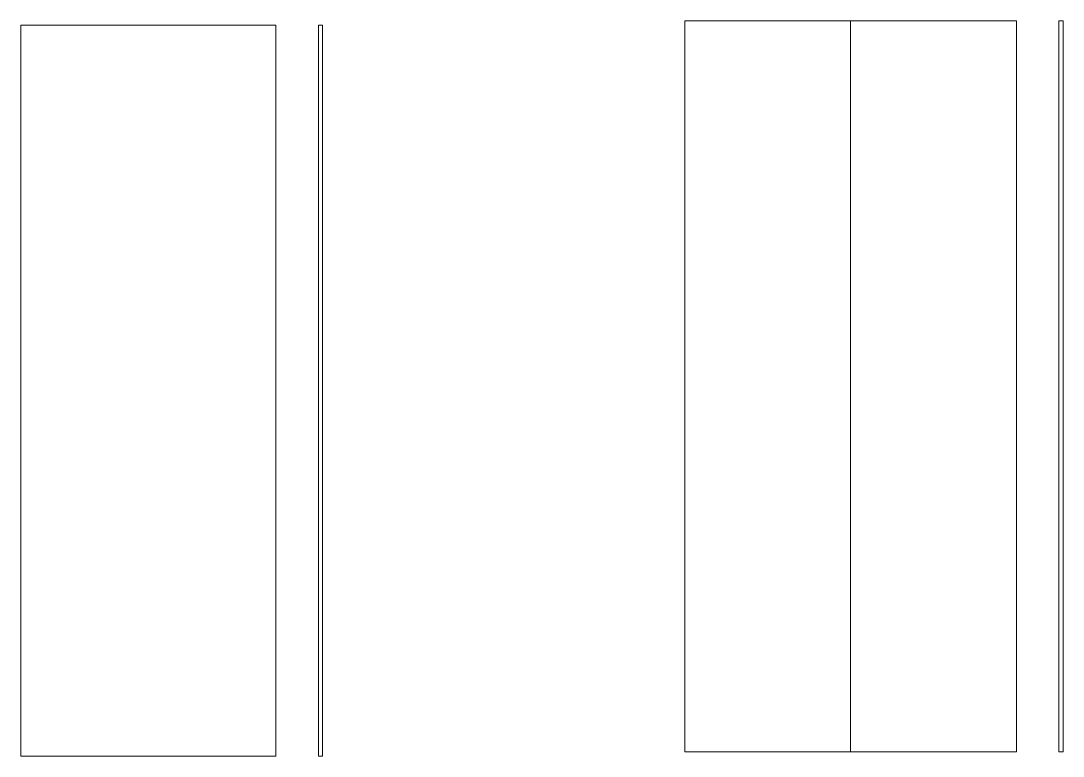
# Model space of a CAD drawing. Header units: millimetres. Extents: x -36975 to 25048, y -11091 to 9259.
# Drawn here: x -6044 to -3592, y 4090 to 5820 of the extents above; entities that cross this region are included whole.
import ezdxf

# ---------------------------------------------------------------- set-up
doc = ezdxf.new("R2010")
doc.units = ezdxf.units.MM
doc.layers.add('A-ELEV-MBE', color=7, linetype='Continuous', lineweight=18)

msp = doc.modelspace()

# ---------------------------------------------------------------- linework, layer by layer
at = {"layer": 'A-ELEV-MBE'}
for p, q in [((-4091.9, 4099.5), (-4091.9, 5819.5)), ((-3601.9, 5819.5), (-3601.9, 4099.5)), ((-3601.9, 5819.5), (-3591.9, 5819.5)), ((-3591.9, 5819.5), (-3591.9, 4099.5)), ((-5344, 5809.5), (-5344, 4089.5)), ((-5344, 5809.5), (-5334, 5809.5)), ((-5334, 5809.5), (-5334, 4089.5)), ((-3601.9, 4099.5), (-3591.9, 4099.5)), ((-5344, 4089.5), (-5334, 4089.5))]:
    msp.add_line(p, q, dxfattribs=at)
for points in [[(-4481.9, 5819.5), (-3701.9, 5819.5), (-3701.9, 4099.5), (-4481.9, 4099.5)], [(-6044, 5809.5), (-5444, 5809.5), (-5444, 4089.5), (-6044, 4089.5)]]:
    msp.add_lwpolyline(points, close=True, dxfattribs=at)

doc.saveas('drawing.dxf')
